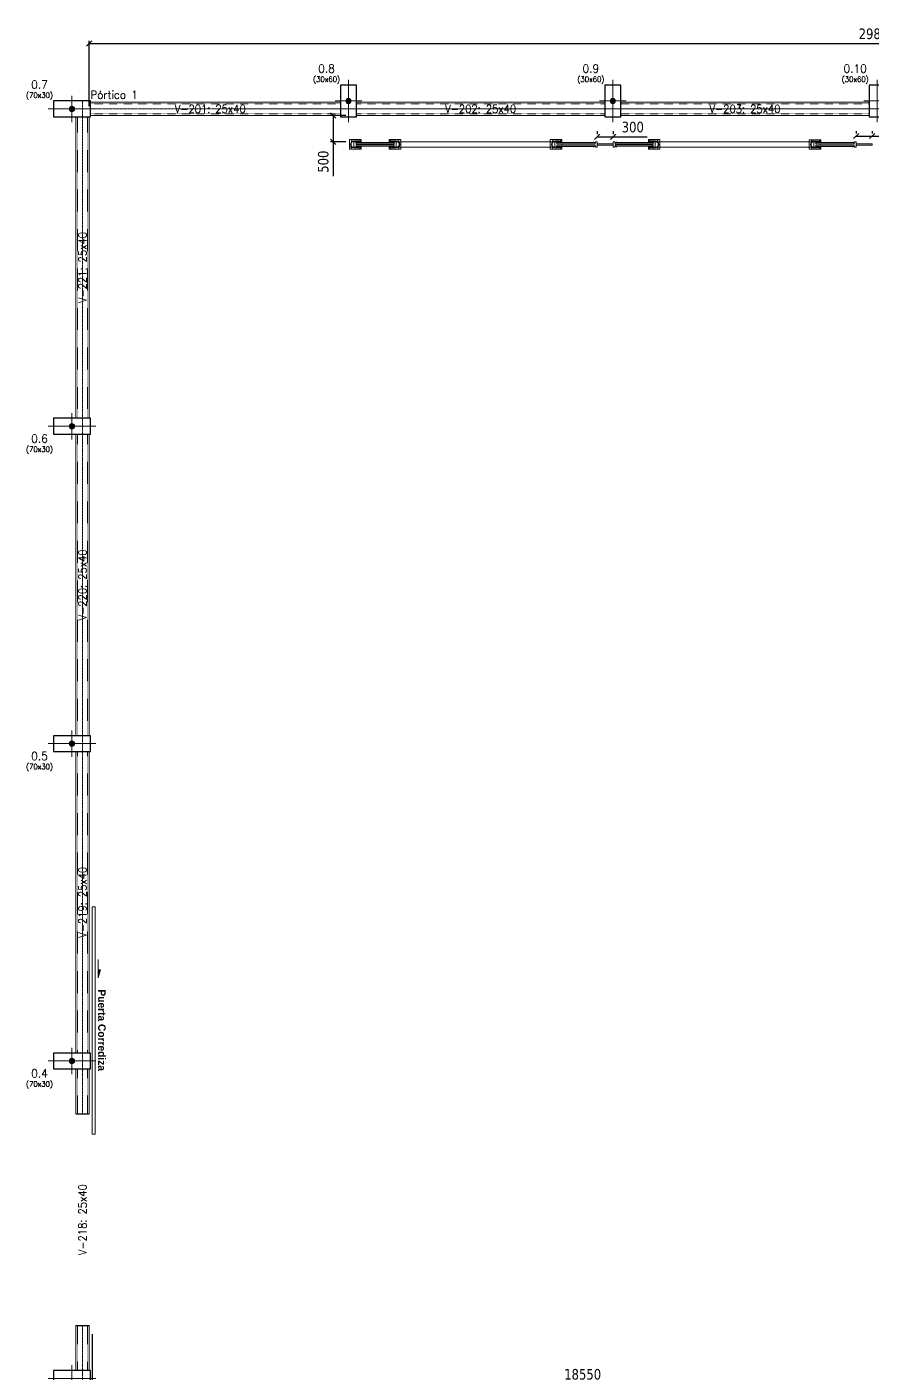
# Model space of a CAD drawing. Header units: millimetres. Extents: x 740136 to 774288, y 84630 to 126345.
# Drawn here: x 740260 to 756247, y 100895 to 126345 of the extents above; entities that cross this region are included whole.
import ezdxf
from ezdxf.enums import TextEntityAlignment as Align

# ---------------------------------------------------------------- set-up
doc = ezdxf.new("R2010")
doc.units = ezdxf.units.MM
doc.linetypes.add('CYPE_RAYAPUNTO', pattern=[0.4125, 0.2025, -0.105, 0, -0.105])
doc.linetypes.add('TRAZO_INTERIOR_VIGA', pattern=[0.1875, 0.125, -0.0625])
for name, color, linetype in [('Bastidores', 152, 'Continuous'), ('MUROS', 2, 'Continuous'), ('PILAR_HORMIGON', 5, 'Continuous'), ('trilho-guia', 30, 'Continuous')]:
    doc.layers.add(name, color=color, linetype=linetype)
for name, color, linetype, lineweight in [('COTAS', 121, 'Continuous', 0), ('PILAR_DIM', 7, 'Continuous', 9), ('PILAR_EJES', 1, 'Continuous', 0), ('PILAR_REF', 7, 'Continuous', 9), ('PUERTAS', 7, 'Continuous', 0), ('PUNTO_FIJO', 1, 'Continuous', 0), ('TEXTOS', 9, 'Continuous', 5), ('VIG_CARAS', 5, 'Continuous', 9), ('VIG_DIM_VIGAS', 7, 'Continuous', 9), ('VIG_EJES', 1, 'Continuous', 0), ('VIG_INT_DESC', 7, 'Continuous', 0), ('VIG_REF_PORTICOS', 3, 'Continuous', 9)]:
    doc.layers.add(name, color=color, linetype=linetype, lineweight=lineweight)
doc.styles.add('Arial', font='arial.ttf')
doc.styles.add('CYPETXT', font='romans__.ttf', dxfattribs={"height": 0.2})
doc.styles.add('FER08', font='verdana.ttf', dxfattribs={"width": 0.8})
doc.dimstyles.new('ESC1-100', dxfattribs={"dimscale": 100, "dimtxt": 2, "dimasz": 1, "dimexe": 0.5, "dimexo": 2, "dimgap": 0.8, "dimtad": 1, "dimdec": 0, "dimzin": 0, "dimdsep": 46, "dimtxsty": 'FER08', "dimblk1": 'OBLIQUE', "dimblk2": 'OBLIQUE', "dimsah": 1, "dimcen": 0.09, "dimclrd": 256, "dimclre": 256, "dimclrt": 80, "dimadec": 0, "dimazin": 0, "dimtfac": 1, "dimtdec": 4, "dimtmove": 0, "dimatfit": 3, "dimldrblk": 'OBLIQUE', "dimfxl": 1, "dimtolj": 1, "dimtzin": 0, "dimarcsym": 0})

# ---------------------------------------------------------------- blocks, each defined once
blk = doc.blocks.new('Ejes del pilar')
at = {"layer": 'PILAR_EJES'}
for p, q in [((0, -0.5), (0, 0.5)), ((-0.5, 0), (0.5, 0))]:
    blk.add_line(p, q, dxfattribs=at)
blk = doc.blocks.new('Punto fijo Centro')
at = {"layer": 'PUNTO_FIJO'}
h = blk.add_hatch(color=256, dxfattribs=at)
edge = h.paths.add_edge_path(flags=0)
edge.add_arc((0, 0), 0.0005, 0, 360)
blk.add_circle((0, 0), 0.0005, dxfattribs=at)
blk = doc.blocks.new('A$C5EA03655')
at = {"layer": 'PUERTAS', "lineweight": 15}
h = blk.add_hatch(color=256, dxfattribs=at)
h.dxf.hatch_style = 1
h.paths.add_polyline_path([(0.345, 0.033), (0.194, 0.042), (0.192, 0)])
blk.add_line((0.345, 0.033), (0, 0.055), dxfattribs=at)
for points in [[(0.194, 0.042), (0.192, 0)], [(0.192, 0), (0.345, 0.033)]]:
    blk.add_lwpolyline(points, dxfattribs=at)
blk = doc.blocks.new('_OBLIQUE')
at = {"color": 0, "linetype": 'ByBlock'}
blk.add_line((-0.5, -0.5), (0.5, 0.5), dxfattribs=at)
blk = doc.blocks.new('*D465')
at = {"layer": 'COTAS', "lineweight": -2, "transparency": 16777216}
for p, q in [((746292, 124670), (746000, 124670)), ((746050, 124670), (746050, 124170)), ((746292, 124170), (746000, 124170)), ((746050, 124170), (746050, 123525))]:
    blk.add_line(p, q, dxfattribs=at)
at = {"layer": 'Defpoints', "color": 0, "lineweight": 70, "transparency": 16777216}
for p in [(746492, 124670), (746050, 124170), (746492, 124170)]:
    blk.add_point(p, dxfattribs=at)
at = {"layer": 'COTAS', "lineweight": -2, "transparency": 16777216, "xscale": 100, "yscale": 100, "zscale": 100}
for p, rotation in [((746050, 124670), 90), ((746050, 124170), 270)]:
    blk.add_blockref('_OBLIQUE', p, dxfattribs=dict(at, rotation=rotation))
at = {"layer": 'COTAS', "color": 80, "lineweight": 5, "transparency": 16777216, "insert": (745866, 123797), "char_height": 200, "attachment_point": 5, "rotation": 90, "style": 'FER08'}
blk.add_mtext('\\A1;500', dxfattribs=at)
blk = doc.blocks.new('*D466')
at = {"layer": 'COTAS', "lineweight": -2, "transparency": 16777216}
for p, q in [((741437, 124845), (741437, 126079)), ((741437, 126029), (771247, 126029)), ((771247, 124995), (771247, 126079))]:
    blk.add_line(p, q, dxfattribs=at)
at = {"layer": 'Defpoints', "color": 0, "lineweight": 70, "transparency": 16777216}
for p in [(771247, 126029), (771247, 124795), (741437, 124645)]:
    blk.add_point(p, dxfattribs=at)
at = {"layer": 'COTAS', "lineweight": -2, "transparency": 16777216, "xscale": 100, "yscale": 100, "zscale": 100, "rotation": 180}
blk.add_blockref('_OBLIQUE', (741437, 126029), dxfattribs=at)
at = {"layer": 'COTAS', "lineweight": -2, "transparency": 16777216, "xscale": 100, "yscale": 100, "zscale": 100}
blk.add_blockref('_OBLIQUE', (771247, 126029), dxfattribs=at)
at = {"layer": 'COTAS', "color": 80, "lineweight": 5, "transparency": 16777216, "insert": (756342, 126213), "char_height": 200, "attachment_point": 5, "style": 'FER08'}
blk.add_mtext('\\A1;29810', dxfattribs=at)
blk = doc.blocks.new('*D460')
at = {"layer": 'COTAS', "lineweight": -2, "transparency": 16777216}
for p, q in [((741497, 101629), (741497, 100636)), ((760047, 101462), (760047, 100636)), ((741497, 100686), (760047, 100686))]:
    blk.add_line(p, q, dxfattribs=at)
at = {"layer": 'Defpoints', "color": 0, "lineweight": 70, "transparency": 16777216}
for p in [(741497, 101829), (760047, 101662), (760047, 100686)]:
    blk.add_point(p, dxfattribs=at)
at = {"layer": 'COTAS', "lineweight": -2, "transparency": 16777216, "xscale": 100, "yscale": 100, "zscale": 100, "rotation": 180}
blk.add_blockref('_OBLIQUE', (741497, 100686), dxfattribs=at)
at = {"layer": 'COTAS', "lineweight": -2, "transparency": 16777216, "xscale": 100, "yscale": 100, "zscale": 100}
blk.add_blockref('_OBLIQUE', (760047, 100686), dxfattribs=at)
at = {"layer": 'COTAS', "color": 80, "lineweight": 5, "transparency": 16777216, "insert": (750772, 100870), "char_height": 200, "attachment_point": 5, "style": 'FER08'}
blk.add_mtext('\\A1;18550', dxfattribs=at)
blk = doc.blocks.new('PUNTAL 101')
at = {"layer": 'Bastidores', "color": 5, "linetype": 'Continuous', "lineweight": 5}
for p, q in [((727382, 124168), (727382, 124156)), ((727382, 124168), (727382, 124156)), ((727382, 124168), (727382, 124156)), ((727382, 124168), (727382, 124156)), ((727382, 124168), (727382, 124156)), ((727382, 124168), (727382, 124156)), ((727382, 124168), (727382, 124156)), ((727382, 124168), (727382, 124156)), ((727382, 124156), (727410, 124156)), ((727382, 124156), (727410, 124156)), ((727382, 124156), (727410, 124156)), ((727382, 124156), (727410, 124156)), ((727382, 124156), (727410, 124156)), ((727382, 124156), (727410, 124156)), ((727382, 124156), (727410, 124156)), ((727382, 124156), (727410, 124156)), ((727410, 124081), (727382, 124081)), ((727382, 124081), (727382, 124069)), ((727410, 124081), (727382, 124081)), ((727382, 124081), (727382, 124069)), ((727410, 124081), (727382, 124081)), ((727382, 124081), (727382, 124069)), ((727410, 124081), (727382, 124081)), ((727382, 124081), (727382, 124069)), ((727410, 124081), (727382, 124081)), ((727382, 124081), (727382, 124069)), ((727410, 124081), (727382, 124081)), ((727382, 124081), (727382, 124069)), ((727410, 124081), (727382, 124081)), ((727382, 124081), (727382, 124069)), ((727410, 124081), (727382, 124081)), ((727382, 124081), (727382, 124069)), ((727410, 124156), (727423, 124169)), ((727410, 124156), (727423, 124169)), ((727410, 124156), (727423, 124169)), ((727410, 124156), (727423, 124169)), ((727410, 124156), (727423, 124169)), ((727410, 124156), (727423, 124169)), ((727410, 124156), (727423, 124169)), ((727410, 124156), (727423, 124169)), ((727423, 124068), (727410, 124081)), ((727423, 124068), (727410, 124081)), ((727423, 124068), (727410, 124081)), ((727423, 124068), (727410, 124081)), ((727423, 124068), (727410, 124081)), ((727423, 124068), (727410, 124081)), ((727423, 124068), (727410, 124081)), ((727423, 124068), (727410, 124081)), ((727423, 124169), (727449, 124169)), ((727423, 124169), (727449, 124169)), ((727423, 124169), (727449, 124169)), ((727423, 124169), (727449, 124169)), ((727423, 124169), (727449, 124169)), ((727423, 124169), (727449, 124169)), ((727423, 124169), (727449, 124169)), ((727423, 124169), (727449, 124169)), ((727449, 124068), (727423, 124068)), ((727449, 124068), (727423, 124068)), ((727449, 124068), (727423, 124068)), ((727449, 124068), (727423, 124068)), ((727449, 124068), (727423, 124068)), ((727449, 124068), (727423, 124068)), ((727449, 124068), (727423, 124068)), ((727449, 124068), (727423, 124068))]:
    blk.add_line(p, q, dxfattribs=at)
at = {"layer": 'COTAS', "color": 5, "lineweight": 5}
blk.add_line((727449, 124169), (727449, 124068), dxfattribs=at)
blk = doc.blocks.new('BASTIDOR 800 x 101')
at = {"layer": 'Bastidores', "color": 5, "linetype": 'Continuous', "lineweight": 5}
blk.add_line((727410, 124154), (727410, 124129), dxfattribs=at)
blk.add_line((727410, 124154), (727410, 124129), dxfattribs=at)
blk.add_line((727410, 124154), (727410, 124129), dxfattribs=at)
blk.add_line((727410, 124154), (727410, 124129), dxfattribs=at)
at = {"layer": 'COTAS', "color": 5, "lineweight": 5}
for points in [[(726688, 124154), (727410, 124154), (727410, 124129), (726688, 124129)], [(726688, 124108), (727410, 124108), (727410, 124083), (726688, 124083)]]:
    blk.add_lwpolyline(points, close=True, dxfattribs=at)
at = {"layer": 'COTAS', "color": 5, "lineweight": 5, "xscale": -1}
blk.add_blockref('PUNTAL 101', (1454098, 0), dxfattribs=at)
at = {"layer": 'COTAS', "color": 5, "lineweight": 5}
blk.add_blockref('PUNTAL 101', (0, 0), dxfattribs=at)
blk = doc.blocks.new('PROTECCION 101')
at = {"layer": 'COTAS', "color": 30, "lineweight": 5, "true_color": 0xf26722}
blk.add_line((727903, 124110), (727903, 124089), dxfattribs=at)
at = {"layer": 'trilho-guia', "lineweight": 5, "ltscale": 0.2}
for p, q in [((727683, 124190), (727903, 124190)), ((727683, 124009), (727683, 124190)), ((727683, 124190), (727903, 124190)), ((727903, 124009), (727683, 124009)), ((727903, 124009), (727683, 124009)), ((727770, 124165), (727859, 124165)), ((727770, 124163), (727859, 124163)), ((727770, 124036), (727859, 124036)), ((727770, 124036), (727859, 124036)), ((727770, 124033), (727859, 124033)), ((727770, 124033), (727859, 124033)), ((727771, 124154), (727903, 124154)), ((727771, 124154), (727903, 124154)), ((727771, 124044), (727903, 124044)), ((727771, 124044), (727903, 124044)), ((727791, 124033), (727791, 124036)), ((727791, 124033), (727791, 124036)), ((727859, 124165), (727859, 124163)), ((727859, 124165), (727859, 124163)), ((727859, 124036), (727859, 124033)), ((727859, 124036), (727859, 124033)), ((727903, 124190), (727903, 124135)), ((727903, 124190), (727903, 124135)), ((727903, 124063), (727903, 124009))]:
    blk.add_line(p, q, dxfattribs=at)
at = {"layer": 'trilho-guia', "color": 5, "lineweight": 5, "ltscale": 0.2}
blk.add_line((727903, 124190), (727903, 124135), dxfattribs=at)
at = {"layer": 'trilho-guia', "lineweight": 5, "ltscale": 0.2}
for centre in [(727727, 124168), (727727, 124168), (727727, 124031), (727727, 124031), (727881, 124168), (727881, 124168), (727881, 124031), (727881, 124031)]:
    blk.add_circle(centre, 4.41, dxfattribs=at)
for centre, radius, start, end in [((727772, 124099), 66.1, 91.3356, 268.8702), ((727772, 124099), 63.5, 91.1913, 268.6923), ((727771, 124099), 54.7, 89.8603, 270.1397)]:
    blk.add_arc(centre, radius, start, end, dxfattribs=at)
blk = doc.blocks.new('*D468')
at = {"layer": 'COTAS', "lineweight": -2, "transparency": 16777216}
for p, q in [((751047, 124373), (751047, 124316)), ((751047, 124266), (751347, 124266)), ((751347, 124373), (751347, 124316)), ((751347, 124266), (751994, 124266))]:
    blk.add_line(p, q, dxfattribs=at)
at = {"layer": 'Defpoints', "color": 0, "lineweight": 70, "transparency": 16777216}
for p in [(751347, 124266), (751047, 124173), (751347, 124173)]:
    blk.add_point(p, dxfattribs=at)
at = {"layer": 'COTAS', "lineweight": -2, "transparency": 16777216, "xscale": 100, "yscale": 100, "zscale": 100, "rotation": 180}
blk.add_blockref('_OBLIQUE', (751047, 124266), dxfattribs=at)
at = {"layer": 'COTAS', "lineweight": -2, "transparency": 16777216, "xscale": 100, "yscale": 100, "zscale": 100}
blk.add_blockref('_OBLIQUE', (751347, 124266), dxfattribs=at)
at = {"layer": 'COTAS', "color": 80, "lineweight": 5, "transparency": 16777216, "insert": (751720, 124450), "char_height": 200, "attachment_point": 5, "style": 'FER08'}
blk.add_mtext('\\A1;300', dxfattribs=at)
blk = doc.blocks.new('*D469')
at = {"layer": 'COTAS', "lineweight": -2, "transparency": 16777216}
for p, q in [((755947, 124372), (755947, 124332)), ((755947, 124282), (756247, 124282)), ((756247, 124372), (756247, 124332)), ((756247, 124282), (756894, 124282))]:
    blk.add_line(p, q, dxfattribs=at)
at = {"layer": 'Defpoints', "color": 0, "lineweight": 70, "transparency": 16777216}
for p in [(756247, 124282), (755947, 124172), (756247, 124172)]:
    blk.add_point(p, dxfattribs=at)
at = {"layer": 'COTAS', "lineweight": -2, "transparency": 16777216, "xscale": 100, "yscale": 100, "zscale": 100, "rotation": 180}
blk.add_blockref('_OBLIQUE', (755947, 124282), dxfattribs=at)
at = {"layer": 'COTAS', "lineweight": -2, "transparency": 16777216, "xscale": 100, "yscale": 100, "zscale": 100}
blk.add_blockref('_OBLIQUE', (756247, 124282), dxfattribs=at)
at = {"layer": 'COTAS', "color": 80, "lineweight": 5, "transparency": 16777216, "insert": (756620, 124466), "char_height": 200, "attachment_point": 5, "style": 'FER08'}
blk.add_mtext('\\A1;300', dxfattribs=at)

msp = doc.modelspace()

# ---------------------------------------------------------------- linework, layer by layer
at = {"layer": 'COTAS', "color": 5, "lineweight": 5}
msp.add_line((741461.91169, 124669.76863), (745461.91169, 124669.76863), dxfattribs=at)
at = {"layer": 'COTAS', "color": 30, "lineweight": 5, "true_color": 0xf26722}
msp.add_line((746446.3411, 124069.70874), (746358.84551, 124069.70874), dxfattribs=at)
at = {"layer": 'COTAS', "color": 5, "lineweight": 5}
for points in [[(747246.42379, 124172.76863), (750246.42379, 124172.76863), (750246.42379, 124071.76863), (747246.42379, 124071.76863)], [(751046.50648, 124112.09142), (751346.50648, 124112.09142), (751346.50648, 124132.96863), (751046.50648, 124132.96863)], [(752146.58918, 124171.76863), (755146.58918, 124171.76863), (755146.58918, 124070.76863), (752146.58918, 124070.76863)], [(755946.67187, 124111.09142), (756246.67187, 124111.09142), (756246.67187, 124131.96863), (755946.67187, 124131.96863)]]:
    msp.add_lwpolyline(points, close=True, dxfattribs=at)
at = {"layer": 'MUROS'}
for p, q in [((741186.90933, 105794.60619), (741436.91148, 105794.60619)), ((741186.90933, 101794.57177), (741436.91148, 101794.57177))]:
    msp.add_line(p, q, dxfattribs=at)
at = {"layer": 'PILAR_HORMIGON'}
for points in [[(746191.9524, 124644.76841), (746491.95498, 124644.76841), (746491.95498, 125244.77358), (746191.9524, 125244.77358), (746191.9524, 124644.76841)], [(751191.99543, 124644.76841), (751491.99801, 124644.76841), (751491.99801, 125244.77358), (751191.99543, 125244.77358), (751191.99543, 124644.76841)], [(756192.03846, 124644.76841), (756492.04104, 124644.76841), (756492.04104, 125244.77358), (756192.03846, 125244.77358), (756192.03846, 124644.76841)], [(740761.90567, 124644.76841), (741461.91169, 124644.76841), (741461.91169, 124944.771), (740761.90567, 124944.771), (740761.90567, 124644.76841)], [(740761.90567, 118644.71678), (741461.91169, 118644.71678), (741461.91169, 118944.71936), (740761.90567, 118944.71936), (740761.90567, 118644.71678)], [(740761.90567, 112644.66514), (741461.91169, 112644.66514), (741461.91169, 112944.66772), (740761.90567, 112944.66772), (740761.90567, 112644.66514)], [(740761.90567, 106644.6135), (741461.91169, 106644.6135), (741461.91169, 106944.61609), (740761.90567, 106944.61609), (740761.90567, 106644.6135)], [(740761.90567, 100644.56187), (741461.91169, 100644.56187), (741461.91169, 100944.56445), (740761.90567, 100944.56445), (740761.90567, 100644.56187)]]:
    msp.add_lwpolyline(points, close=True, dxfattribs=at)
at = {"layer": 'PUERTAS', "lineweight": 15}
msp.add_lwpolyline([(741492.40906, 109710.03063), (741492.40906, 105409.99362), (741552.40957, 105409.99362), (741552.40957, 109710.03063)], close=True, dxfattribs=at)
at = {"layer": 'VIG_CARAS'}
for p, q in [((741461.91169, 124919.77078), (746191.9524, 124919.77078)), ((746491.95498, 124919.77078), (751191.99543, 124919.77078)), ((751491.99801, 124919.77078), (756192.03846, 124919.77078)), ((741186.90933, 118944.71936), (741186.90933, 124644.76841)), ((741436.91148, 118944.71936), (741436.91148, 124644.76841)), ((741461.91169, 124669.76863), (746191.9524, 124669.76863)), ((746491.95498, 124669.76863), (751191.99543, 124669.76863)), ((751491.99801, 124669.76863), (756192.03846, 124669.76863)), ((741186.90937, 112944.66772), (741186.91102, 118644.71678)), ((741436.91152, 112944.66772), (741436.91317, 118644.71678)), ((741186.90933, 106944.61609), (741186.90933, 112644.66514)), ((741436.91148, 106944.61609), (741436.91148, 112644.66514)), ((741186.90933, 105794.60619), (741186.90933, 106644.6135)), ((741436.91148, 105794.60619), (741436.91148, 106644.6135)), ((741186.90933, 100944.56445), (741186.90933, 101794.57177)), ((741436.91148, 100944.56445), (741436.91148, 101794.57177))]:
    msp.add_line(p, q, dxfattribs=at)
at = {"layer": 'VIG_EJES', "linetype": 'CYPE_RAYAPUNTO'}
for p, q in [((740761.90567, 124794.7697), (767819.31327, 124794.7697)), ((741311.9104, 105794.60619), (741311.9104, 124944.771)), ((744164.76021, 124794.7697), (767819.31327, 124794.7697)), ((741311.9104, 88644.4586), (741311.9104, 101794.57177))]:
    msp.add_line(p, q, dxfattribs=at)
at = {"layer": 'VIG_INT_DESC', "linetype": 'TRAZO_INTERIOR_VIGA'}
for p, q in [((741461.91169, 124889.77052), (746191.9524, 124889.77052)), ((746491.95498, 124889.77052), (751191.99543, 124889.77052)), ((751491.99801, 124889.77052), (756192.03846, 124889.77052)), ((741216.90958, 118944.71936), (741216.90958, 124644.76841)), ((741406.91122, 118944.71936), (741406.91122, 124644.76841)), ((741461.91169, 124699.76889), (746191.9524, 124699.76889)), ((746491.95498, 124699.76889), (751191.99543, 124699.76889)), ((751491.99801, 124699.76889), (756192.03846, 124699.76889)), ((741216.90963, 112944.66771), (741216.91128, 118644.71677)), ((741406.91126, 112944.66773), (741406.91291, 118644.71679)), ((741216.90958, 106944.61609), (741216.90958, 112644.66514)), ((741406.91122, 106944.61609), (741406.91122, 112644.66514)), ((741216.90958, 105794.60619), (741216.90958, 106644.6135)), ((741406.91122, 105794.60619), (741406.91122, 106644.6135)), ((741216.90958, 100944.56445), (741216.90958, 101794.57177)), ((741406.91122, 100944.56445), (741406.91122, 101794.57177))]:
    msp.add_line(p, q, dxfattribs=at)

# ---------------------------------------------------------------- block references
at = {"layer": 'COTAS', "color": 5, "lineweight": 5}
for name, p in [('PROTECCION 101', (18676.28454, 25.23608)), ('PROTECCION 101', (22476.36723, 23.8129)), ('PROTECCION 101', (27376.53262, 22.8129)), ('BASTIDOR 800 x 101', (19797.42108, 5.42317)), ('BASTIDOR 800 x 101', (23597.50377, 4)), ('BASTIDOR 800 x 101', (24697.58646, 4.42317)), ('BASTIDOR 800 x 101', (28497.66916, 3))]:
    msp.add_blockref(name, p, dxfattribs=at)
at = {"layer": 'COTAS', "color": 5, "lineweight": 5, "rotation": 180}
for p in [(1475017.08937, 248223.60843), (1479917.25475, 248222.60843)]:
    msp.add_blockref('PROTECCION 101', p, dxfattribs=at)
at = {"layer": 'PILAR_EJES', "zscale": 1000.008606029933}
for p, xscale, yscale in [((746341.95369, 124944.771), 500.0043030149666, 800.0068848239466), ((751341.99672, 124944.771), 500.0043030149666, 800.0068848239466), ((756342.03975, 124944.771), 500.0043030149666, 800.0068848239466), ((741111.90868, 124794.7697), 900.0077454269398, 500.0043030149666), ((741111.90868, 118794.71807), 900.0077454269398, 500.0043030149666), ((741111.90868, 112794.66643), 900.0077454269398, 500.0043030149666), ((741111.90868, 106794.6148), 900.0077454269398, 500.0043030149666), ((741111.90868, 100794.56316), 900.0077454269398, 500.0043030149666)]:
    msp.add_blockref('Ejes del pilar', p, dxfattribs=dict(at, xscale=xscale, yscale=yscale))
at = {"layer": 'PUERTAS', "lineweight": 15, "xscale": -1000.008606029933, "yscale": 1000.008606029933, "zscale": 1000.008606029933, "rotation": 86.35060623940299}
msp.add_blockref('A$C5EA03655', (741664.60939, 108709.0906), dxfattribs=at)
at = {"layer": 'PUNTO_FIJO', "xscale": 100000.8606029933, "yscale": 100000.8606029933, "zscale": 100000.8606029933}
for p in [(746341.95369, 124944.771), (751341.99672, 124944.771), (741111.90868, 124794.7697), (741111.90868, 118794.71807), (741111.90868, 112794.66643), (741111.90868, 106794.6148)]:
    msp.add_blockref('Punto fijo Centro', p, dxfattribs=at)

# ---------------------------------------------------------------- texts
at = {"layer": 'PILAR_DIM', "lineweight": 0, "style": 'CYPETXT', "width": 0.842426}
for s, p, p2 in [('(30x60)', (745673.44794, 125304.77409), (746181.95231, 125304.77409)), ('(30x60)', (750673.49097, 125304.77409), (751181.99534, 125304.77409)), ('(30x60)', (755673.534, 125304.77409), (756182.03837, 125304.77409)), ('(70x30)', (740243.40121, 125004.77151), (740751.90558, 125004.77151)), ('(70x30)', (740243.40121, 118309.71389), (740751.90558, 118309.71389)), ('(70x30)', (740243.40121, 112309.66226), (740751.90558, 112309.66226)), ('(70x30)', (740243.40121, 106309.61062), (740751.90558, 106309.61062))]:
    msp.add_text(s, height=100.000861, dxfattribs=at).set_placement(p, p2, align=Align.FIT)
at = {"layer": 'PILAR_REF', "style": 'CYPETXT'}
for s, width, p, p2 in [('0.8', 0.84919, (745770.19877, 125478.94226), (746085.20148, 125478.94226)), ('0.9', 0.84919, (750770.2418, 125478.94226), (751085.24451, 125478.94226)), ('0.10', 0.850312, (755707.28429, 125478.94226), (756148.28808, 125478.94226)), ('0.7', 0.84919, (740340.15204, 125178.93968), (740655.15475, 125178.93968)), ('0.6', 0.84919, (740340.15204, 118483.88206), (740655.15475, 118483.88206)), ('0.5', 0.84919, (740340.15204, 112483.83042), (740655.15475, 112483.83042)), ('0.4', 0.84919, (740340.15204, 106483.77879), (740655.15475, 106483.77879))]:
    msp.add_text(s, height=153.334653, dxfattribs=dict(at, width=width)).set_placement(p, p2, align=Align.FIT)
at = {"layer": 'TEXTOS', "lineweight": 5, "insert": (741750.44835, 108147.51783), "char_height": 144.0012393, "width": 3314.1640733, "attachment_point": 1, "rotation": 270, "style": 'Arial'}
msp.add_mtext('{\\fTempus Sans ITC|b1|i0|c0|p82;Puerta Corrediza }', dxfattribs=at)
at = {"layer": 'VIG_DIM_VIGAS', "style": 'CYPETXT', "width": 0.783385}
for s, p, p2 in [('V-201: 25x40', (743055.30041, 124718.10238), (744398.56197, 124718.10238)), ('V-202: 25x40', (748170.34443, 124718.10238), (749513.60599, 124718.10238)), ('V-203: 25x40', (753170.38746, 124718.10238), (754513.64902, 124718.10238))]:
    msp.add_text(s, height=153.3346529, dxfattribs=at).set_placement(p, p2, align=Align.FIT)
for s, p, p2 in [('V-221: 25x40', (741388.57773, 121123.11311), (741388.57773, 122466.37467)), ('V-220: 25x40', (741388.5786, 115123.06147), (741388.5786, 116466.32303)), ('V-219: 25x40', (741388.57773, 109123.00983), (741388.57773, 110466.27139)), ('V-218: 25x40', (741388.57773, 103122.9582), (741388.57773, 104466.21976))]:
    msp.add_text(s, height=153.3346529, rotation=90, dxfattribs=at).set_placement(p, p2, align=Align.FIT)
at = {"layer": 'VIG_REF_PORTICOS', "style": 'CYPETXT', "width": 0.795408}
msp.add_text('Pórtico 1', height=153.334653, dxfattribs=at).set_placement((741461.91169, 124985.60468), (742352.91936, 124985.60468), align=Align.FIT)

# ---------------------------------------------------------------- dimensions: what is measured, and where the dimension line sits
at = {"layer": 'COTAS', "color": 5, "lineweight": 5}
for base, p1, p2, picture, middle in [((771247.16802, 126028.74183), (741436.91148, 124644.76841), (771247.16802, 124794.7697), '*D466', (756342.03975, 126213.30865)), ((751346.50648, 124266.07891), (751046.50648, 124172.76863), (751346.50648, 124173.1918), '*D468', (751720.13979, 124450.24277)), ((756246.67187, 124281.93641), (755946.67187, 124171.76863), (756246.67187, 124172.1918), '*D469', (756620.30518, 124466.10028))]:
    dim = msp.add_linear_dim(base=base, p1=p1, p2=p2, dimstyle='ESC1-100', dxfattribs=at)
    dim.commit()
    dim.dimension.update_dxf_attribs({"geometry": picture, "text_midpoint": middle})
dim = msp.add_linear_dim(base=(746049.81777, 124169.76863), p1=(746491.95498, 124669.76863), p2=(746491.95498, 124169.76863), angle=90, dimstyle='ESC1-100', dxfattribs=at)
dim.commit()
dim.dimension.update_dxf_attribs({"geometry": '*D465', "text_midpoint": (746049.81777, 123797.20986), "dimtype": 160})
at = {"layer": 'COTAS', "color": 2, "lineweight": 5}
dim = msp.add_linear_dim(base=(760046.75456, 100685.56488), p1=(741497.08533, 101828.89792), p2=(760046.75456, 101661.76863), dimstyle='ESC1-100', dxfattribs=at)
dim.commit()
dim.dimension.update_dxf_attribs({"geometry": '*D460', "text_midpoint": (750771.91995, 100870.13171)})

doc.saveas('drawing.dxf')
